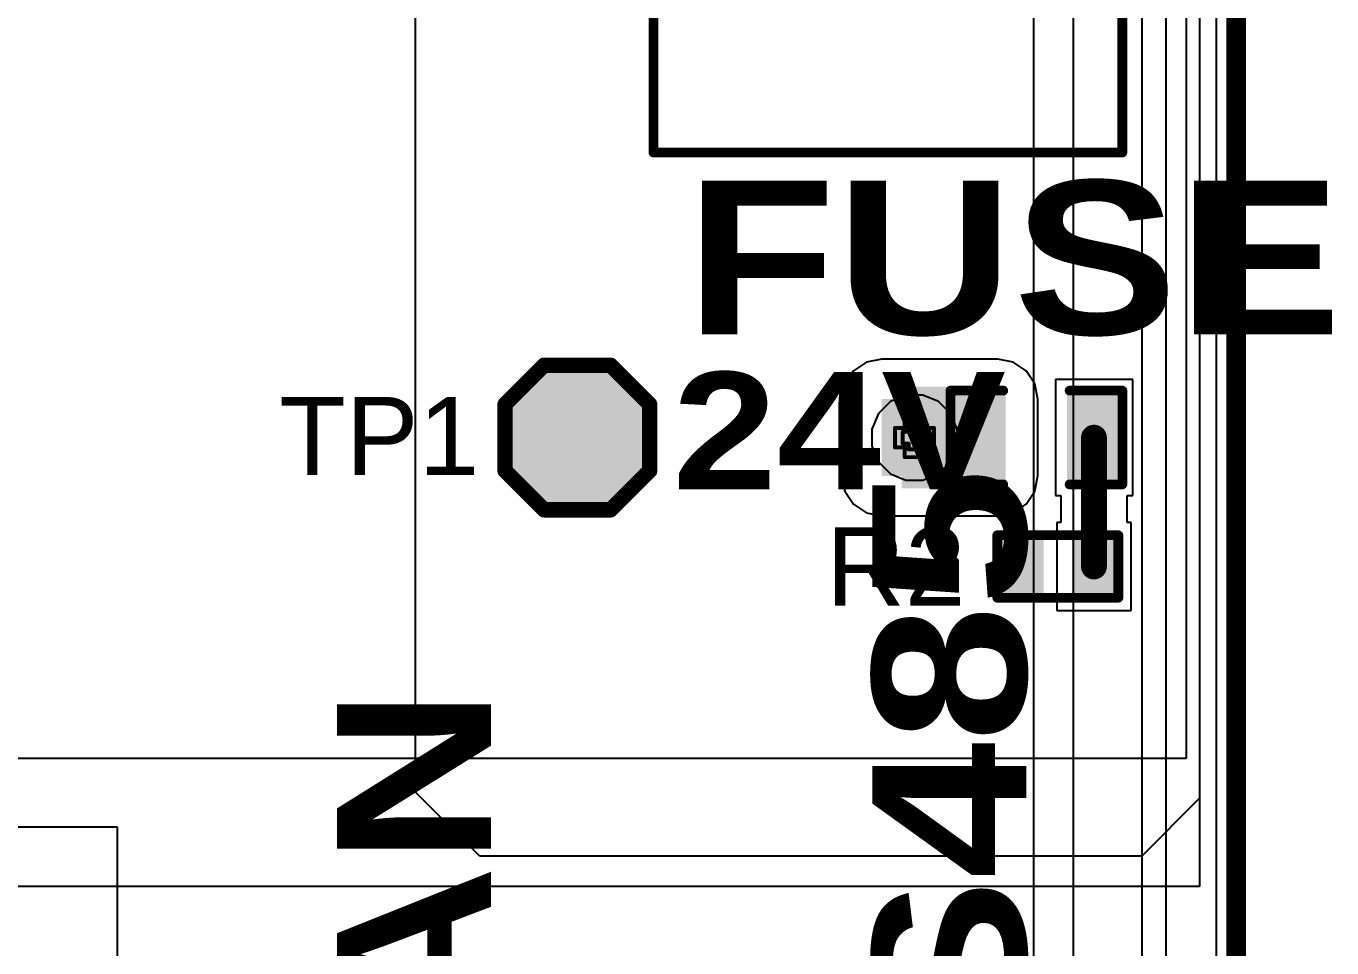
# Model space of a CAD drawing. Header units: inches. Extents: x -3 to 5259, y -3 to 5282.
# Drawn here: x 131.54 to 148.52, y 31.83 to 43.81 of the extents above; entities that cross this region are included whole.
import ezdxf

# ---------------------------------------------------------------- set-up
doc = ezdxf.new("R2010")
doc.units = ezdxf.units.IN
for name, color, linetype in [('Board Outline', 216, 'Continuous'), ('Bottom Layer', 5, 'Continuous'), ('Bottom Solder', 6, 'Continuous'), ('Drill Drawing', 1, 'Continuous'), ('Layer 1', 16, 'Continuous'), ('Layer 2', 76, 'Continuous'), ('Multi-Layer', 9, 'Continuous'), ('Pad Holes', 156, 'Continuous'), ('Top Layer', 1, 'Continuous'), ('Top Overlay', 2, 'Continuous'), ('Top Paste', 8, 'Continuous'), ('Top Solder', 216, 'Continuous'), ('Via Holes', 16, 'Continuous')]:
    doc.layers.add(name, color=color, linetype=linetype)
doc.styles.add('Arial', font='', dxfattribs={"height": 0.2})
doc.styles.add('Arial Black_Bold', font='', dxfattribs={"height": 0.2})
doc.styles.get('Arial').set_extended_font_data('Arial')
doc.styles.get('Arial Black_Bold').set_extended_font_data('Arial Black', bold=True)

# ---------------------------------------------------------------- blocks, each defined once
blk = doc.blocks.new('T__________30')
at = {"layer": 'Top Layer'}
blk.add_hatch(color=1, dxfattribs=at).paths.add_polyline_path([(0.381, 0.762), (-0.381, 0.762), (-0.762, 0.381), (-0.762, -0.381), (-0.381, -0.762), (0.381, -0.762), (0.762, -0.381), (0.762, 0.381)])
at = {"layer": 'Top Paste'}
blk.add_hatch(color=8, dxfattribs=at).paths.add_polyline_path([(0.381, 0.762), (-0.381, 0.762), (-0.762, 0.381), (-0.762, -0.381), (-0.381, -0.762), (0.381, -0.762), (0.762, -0.381), (0.762, 0.381)])
at = {"layer": 'Top Solder'}
blk.add_hatch(color=216, dxfattribs=at).paths.add_polyline_path([(0.432, 0.864), (-0.432, 0.864), (-0.864, 0.432), (-0.864, -0.432), (-0.432, -0.864), (0.432, -0.864), (0.864, -0.432), (0.864, 0.432)])
at = {"layer": 'Top Overlay'}
for points in [[(-0.94, 0.432, 0.2, 0.2, 0), (-0.432, 0.94, 0.2, 0.2, 0)], [(-0.432, 0.94, 0.2, 0.2, 0), (0.432, 0.94, 0.2, 0.2, 0)], [(0.432, 0.94, 0.2, 0.2, 0), (0.94, 0.432, 0.2, 0.2, 0)], [(-0.94, -0.432, 0.2, 0.2, 0), (-0.94, 0.432, 0.2, 0.2, 0)], [(0.94, -0.432, 0.2, 0.2, 0), (0.94, 0.432, 0.2, 0.2, 0)], [(-0.94, -0.432, 0.2, 0.2, 0), (-0.432, -0.94, 0.2, 0.2, 0)], [(0.432, -0.94, 0.2, 0.2, 0), (0.94, -0.432, 0.2, 0.2, 0)], [(-0.432, -0.94, 0.2, 0.2, 0), (0.432, -0.94, 0.2, 0.2, 0)]]:
    blk.add_lwpolyline(points, format="xyseb", dxfattribs=at)
for points in [[(-0.482, 0.94, 0.1, 0.1, 1), (-0.382, 0.94, 0.1, 0.1, 1)], [(-0.482, 0.94, 0.1, 0.1, 1), (-0.382, 0.94, 0.1, 0.1, 1)], [(0.382, 0.94, 0.1, 0.1, 1), (0.482, 0.94, 0.1, 0.1, 1)], [(0.382, 0.94, 0.1, 0.1, 1), (0.482, 0.94, 0.1, 0.1, 1)], [(-0.99, 0.432, 0.1, 0.1, 1), (-0.89, 0.432, 0.1, 0.1, 1)], [(-0.99, 0.432, 0.1, 0.1, 1), (-0.89, 0.432, 0.1, 0.1, 1)], [(0.89, 0.432, 0.1, 0.1, 1), (0.99, 0.432, 0.1, 0.1, 1)], [(0.89, 0.432, 0.1, 0.1, 1), (0.99, 0.432, 0.1, 0.1, 1)], [(-0.99, -0.432, 0.1, 0.1, 1), (-0.89, -0.432, 0.1, 0.1, 1)], [(-0.99, -0.432, 0.1, 0.1, 1), (-0.89, -0.432, 0.1, 0.1, 1)], [(0.89, -0.432, 0.1, 0.1, 1), (0.99, -0.432, 0.1, 0.1, 1)], [(0.89, -0.432, 0.1, 0.1, 1), (0.99, -0.432, 0.1, 0.1, 1)], [(-0.482, -0.94, 0.1, 0.1, 1), (-0.382, -0.94, 0.1, 0.1, 1)], [(-0.482, -0.94, 0.1, 0.1, 1), (-0.382, -0.94, 0.1, 0.1, 1)], [(0.382, -0.94, 0.1, 0.1, 1), (0.482, -0.94, 0.1, 0.1, 1)], [(0.382, -0.94, 0.1, 0.1, 1), (0.482, -0.94, 0.1, 0.1, 1)]]:
    blk.add_lwpolyline(points, format="xyseb", close=True, dxfattribs=at)
blk = doc.blocks.new('R___0402_158')
at = {"layer": 'Top Layer'}
for points in [[(-0.699, -0.318), (-0.699, 0.318), (-0.241, 0.318), (-0.241, -0.318)], [(0.241, -0.318), (0.241, 0.318), (0.699, 0.318), (0.699, -0.318)]]:
    blk.add_hatch(color=1, dxfattribs=at).paths.add_polyline_path(points)
at = {"layer": 'Top Paste'}
for points in [[(-0.699, -0.318), (-0.699, 0.318), (-0.241, 0.318), (-0.241, -0.318)], [(0.241, -0.318), (0.241, 0.318), (0.699, 0.318), (0.699, -0.318)]]:
    blk.add_hatch(color=8, dxfattribs=at).paths.add_polyline_path(points)
at = {"layer": 'Top Solder'}
for points in [[(-0.754, -0.373), (-0.754, 0.373), (-0.186, 0.373), (-0.186, -0.373)], [(0.186, -0.373), (0.186, 0.373), (0.754, 0.373), (0.754, -0.373)]]:
    blk.add_hatch(color=216, dxfattribs=at).paths.add_polyline_path(points)
at = {"layer": 'Top Overlay'}
for points in [[(-0.787, 0.406, 0.127, 0.127, 0), (0.787, 0.406, 0.127, 0.127, 0)], [(-0.787, -0.406, 0.127, 0.127, 0), (-0.787, 0.406, 0.127, 0.127, 0)], [(0.787, -0.406, 0.127, 0.127, 0), (0.787, 0.406, 0.127, 0.127, 0)], [(-0.787, -0.406, 0.127, 0.127, 0), (0.787, -0.406, 0.127, 0.127, 0)], [(-0.813, -0.432, 0.00323, 0.00323, 0), (0.813, -0.432, 0.00323, 0.00323, 0)]]:
    blk.add_lwpolyline(points, format="xyseb", dxfattribs=at)
for points in [[(-0.819, 0.406, 0.0635, 0.0635, 1), (-0.756, 0.406, 0.0635, 0.0635, 1)], [(-0.819, 0.406, 0.0635, 0.0635, 1), (-0.756, 0.406, 0.0635, 0.0635, 1)], [(0.756, 0.406, 0.0635, 0.0635, 1), (0.819, 0.406, 0.0635, 0.0635, 1)], [(0.756, 0.406, 0.0635, 0.0635, 1), (0.819, 0.406, 0.0635, 0.0635, 1)], [(-0.819, -0.406, 0.0635, 0.0635, 1), (-0.756, -0.406, 0.0635, 0.0635, 1)], [(-0.819, -0.406, 0.0635, 0.0635, 1), (-0.756, -0.406, 0.0635, 0.0635, 1)], [(-0.814, -0.432, 0.00161, 0.00161, 1), (-0.812, -0.432, 0.00161, 0.00161, 1)], [(0.756, -0.406, 0.0635, 0.0635, 1), (0.819, -0.406, 0.0635, 0.0635, 1)], [(0.756, -0.406, 0.0635, 0.0635, 1), (0.819, -0.406, 0.0635, 0.0635, 1)], [(0.812, -0.432, 0.00161, 0.00161, 1), (0.814, -0.432, 0.00161, 0.00161, 1)]]:
    blk.add_lwpolyline(points, format="xyseb", close=True, dxfattribs=at)
blk = doc.blocks.new('LED_0603_176')
at = {"layer": 'Top Layer'}
for points in [[(-1, 0.5), (-0.5, 0.5), (-0.5, -0.5), (-1, -0.5)], [(0.5, 0.5), (1, 0.5), (1, -0.5), (0.5, -0.5)]]:
    blk.add_hatch(color=1, dxfattribs=at).paths.add_polyline_path(points)
at = {"layer": 'Top Overlay'}
blk.add_hatch(color=2, dxfattribs=at).paths.add_polyline_path([(1.118, -0.66), (1.753, -0.66), (1.753, 0.66), (1.118, 0.66)])
at = {"layer": 'Top Paste'}
for points in [[(-1, 0.5), (-0.5, 0.5), (-0.5, -0.5), (-1, -0.5)], [(0.5, 0.5), (1, 0.5), (1, -0.5), (0.5, -0.5)]]:
    blk.add_hatch(color=8, dxfattribs=at).paths.add_polyline_path(points)
at = {"layer": 'Top Solder'}
for points in [[(-1.102, 0.602), (-0.398, 0.602), (-0.398, -0.602), (-1.102, -0.602)], [(0.398, 0.602), (1.102, 0.602), (1.102, -0.602), (0.398, -0.602)]]:
    blk.add_hatch(color=216, dxfattribs=at).paths.add_polyline_path(points)
at = {"layer": 'Top Overlay'}
for points in [[(-0.432, 0.61, 0.127, 0.127, 0), (-1.118, 0.61, 0.127, 0.127, 0)], [(-1.118, 0.61, 0.127, 0.127, 0), (-1.118, -0.61, 0.127, 0.127, 0)], [(1.118, 0.61, 0.127, 0.127, 0), (0.432, 0.61, 0.127, 0.127, 0)], [(1.118, 0.61, 0.127, 0.127, 0), (1.118, -0.61, 0.127, 0.127, 0)], [(-0.432, -0.61, 0.127, 0.127, 0), (-1.118, -0.61, 0.127, 0.127, 0)], [(1.118, -0.61, 0.127, 0.127, 0), (0.432, -0.61, 0.127, 0.127, 0)]]:
    blk.add_lwpolyline(points, format="xyseb", dxfattribs=at)
for points in [[(-1.149, 0.61, 0.0635, 0.0635, 1), (-1.086, 0.61, 0.0635, 0.0635, 1)], [(-1.149, 0.61, 0.0635, 0.0635, 1), (-1.086, 0.61, 0.0635, 0.0635, 1)], [(-0.464, 0.61, 0.0635, 0.0635, 1), (-0.4, 0.61, 0.0635, 0.0635, 1)], [(0.4, 0.61, 0.0635, 0.0635, 1), (0.464, 0.61, 0.0635, 0.0635, 1)], [(1.086, 0.61, 0.0635, 0.0635, 1), (1.149, 0.61, 0.0635, 0.0635, 1)], [(1.086, 0.61, 0.0635, 0.0635, 1), (1.149, 0.61, 0.0635, 0.0635, 1)], [(-1.149, -0.61, 0.0635, 0.0635, 1), (-1.086, -0.61, 0.0635, 0.0635, 1)], [(-1.149, -0.61, 0.0635, 0.0635, 1), (-1.086, -0.61, 0.0635, 0.0635, 1)], [(-0.464, -0.61, 0.0635, 0.0635, 1), (-0.4, -0.61, 0.0635, 0.0635, 1)], [(0.4, -0.61, 0.0635, 0.0635, 1), (0.464, -0.61, 0.0635, 0.0635, 1)], [(1.086, -0.61, 0.0635, 0.0635, 1), (1.149, -0.61, 0.0635, 0.0635, 1)], [(1.086, -0.61, 0.0635, 0.0635, 1), (1.149, -0.61, 0.0635, 0.0635, 1)]]:
    blk.add_lwpolyline(points, format="xyseb", close=True, dxfattribs=at)
blk = doc.blocks.new('178_6165_0002_193')
at = {"layer": 'Bottom Layer'}
blk.add_hatch(color=5, dxfattribs=at).paths.add_polyline_path([(-7.5, 2.35), (-5.3, 2.35), (-5.3, 0.15), (-7.5, 0.15)])
h = blk.add_hatch(color=5, dxfattribs=at)
edge = h.paths.add_edge_path()
edge.add_arc((-2.9, 1.25), 1.1, 0, 360)
h = blk.add_hatch(color=5, dxfattribs=at)
edge = h.paths.add_edge_path()
edge.add_arc((2.9, 1.25), 1.1, 0, 360)
h = blk.add_hatch(color=5, dxfattribs=at)
edge = h.paths.add_edge_path()
edge.add_arc((6.4, 1.25), 1.1, 0, 360)
h = blk.add_hatch(color=5, dxfattribs=at)
edge = h.paths.add_edge_path()
edge.add_arc((-6.4, -1.25), 1.1, 0, 360)
h = blk.add_hatch(color=5, dxfattribs=at)
edge = h.paths.add_edge_path()
edge.add_arc((-2.9, -1.25), 1.1, 0, 360)
h = blk.add_hatch(color=5, dxfattribs=at)
edge = h.paths.add_edge_path()
edge.add_arc((2.9, -1.25), 1.1, 0, 360)
h = blk.add_hatch(color=5, dxfattribs=at)
edge = h.paths.add_edge_path()
edge.add_arc((6.4, -1.25), 1.1, 0, 360)
at = {"layer": 'Bottom Solder'}
blk.add_hatch(color=6, dxfattribs=at).paths.add_polyline_path([(-7.551, 2.401), (-5.249, 2.401), (-5.249, 0.099), (-7.551, 0.099)])
h = blk.add_hatch(color=6, dxfattribs=at)
edge = h.paths.add_edge_path()
edge.add_arc((-2.9, 1.25), 1.151, 0, 360)
h = blk.add_hatch(color=6, dxfattribs=at)
edge = h.paths.add_edge_path()
edge.add_arc((2.9, 1.25), 1.151, 0, 360)
h = blk.add_hatch(color=6, dxfattribs=at)
edge = h.paths.add_edge_path()
edge.add_arc((6.4, 1.25), 1.151, 0, 360)
h = blk.add_hatch(color=6, dxfattribs=at)
edge = h.paths.add_edge_path()
edge.add_arc((0, 0), 0.102, 0, 360)
h = blk.add_hatch(color=6, dxfattribs=at)
edge = h.paths.add_edge_path()
edge.add_arc((-6.4, -1.25), 1.151, 0, 360)
h = blk.add_hatch(color=6, dxfattribs=at)
edge = h.paths.add_edge_path()
edge.add_arc((-2.9, -1.25), 1.151, 0, 360)
h = blk.add_hatch(color=6, dxfattribs=at)
edge = h.paths.add_edge_path()
edge.add_arc((2.9, -1.25), 1.151, 0, 360)
h = blk.add_hatch(color=6, dxfattribs=at)
edge = h.paths.add_edge_path()
edge.add_arc((6.4, -1.25), 1.151, 0, 360)
at = {"layer": 'Layer 1'}
blk.add_hatch(color=16, dxfattribs=at).paths.add_polyline_path([(-7.5, 2.35), (-5.3, 2.35), (-5.3, 0.15), (-7.5, 0.15)])
h = blk.add_hatch(color=16, dxfattribs=at)
edge = h.paths.add_edge_path()
edge.add_arc((-2.9, 1.25), 1.1, 0, 360)
h = blk.add_hatch(color=16, dxfattribs=at)
edge = h.paths.add_edge_path()
edge.add_arc((2.9, 1.25), 1.1, 0, 360)
h = blk.add_hatch(color=16, dxfattribs=at)
edge = h.paths.add_edge_path()
edge.add_arc((6.4, 1.25), 1.1, 0, 360)
h = blk.add_hatch(color=16, dxfattribs=at)
edge = h.paths.add_edge_path()
edge.add_arc((-6.4, -1.25), 1.1, 0, 360)
h = blk.add_hatch(color=16, dxfattribs=at)
edge = h.paths.add_edge_path()
edge.add_arc((-2.9, -1.25), 1.1, 0, 360)
h = blk.add_hatch(color=16, dxfattribs=at)
edge = h.paths.add_edge_path()
edge.add_arc((2.9, -1.25), 1.1, 0, 360)
h = blk.add_hatch(color=16, dxfattribs=at)
edge = h.paths.add_edge_path()
edge.add_arc((6.4, -1.25), 1.1, 0, 360)
at = {"layer": 'Layer 2'}
blk.add_hatch(color=76, dxfattribs=at).paths.add_polyline_path([(-7.5, 2.35), (-5.3, 2.35), (-5.3, 0.15), (-7.5, 0.15)])
h = blk.add_hatch(color=76, dxfattribs=at)
edge = h.paths.add_edge_path()
edge.add_arc((-2.9, 1.25), 1.1, 0, 360)
h = blk.add_hatch(color=76, dxfattribs=at)
edge = h.paths.add_edge_path()
edge.add_arc((2.9, 1.25), 1.1, 0, 360)
h = blk.add_hatch(color=76, dxfattribs=at)
edge = h.paths.add_edge_path()
edge.add_arc((6.4, 1.25), 1.1, 0, 360)
h = blk.add_hatch(color=76, dxfattribs=at)
edge = h.paths.add_edge_path()
edge.add_arc((-6.4, -1.25), 1.1, 0, 360)
h = blk.add_hatch(color=76, dxfattribs=at)
edge = h.paths.add_edge_path()
edge.add_arc((-2.9, -1.25), 1.1, 0, 360)
h = blk.add_hatch(color=76, dxfattribs=at)
edge = h.paths.add_edge_path()
edge.add_arc((2.9, -1.25), 1.1, 0, 360)
h = blk.add_hatch(color=76, dxfattribs=at)
edge = h.paths.add_edge_path()
edge.add_arc((6.4, -1.25), 1.1, 0, 360)
at = {"layer": 'Multi-Layer'}
blk.add_hatch(color=9, dxfattribs=at).paths.add_polyline_path([(-7.5, 2.35), (-5.3, 2.35), (-5.3, 0.15), (-7.5, 0.15)])
h = blk.add_hatch(color=9, dxfattribs=at)
edge = h.paths.add_edge_path()
edge.add_arc((-2.9, 1.25), 1.1, 0, 360)
h = blk.add_hatch(color=9, dxfattribs=at)
edge = h.paths.add_edge_path()
edge.add_arc((2.9, 1.25), 1.1, 0, 360)
h = blk.add_hatch(color=9, dxfattribs=at)
edge = h.paths.add_edge_path()
edge.add_arc((6.4, 1.25), 1.1, 0, 360)
h = blk.add_hatch(color=9, dxfattribs=at)
edge = h.paths.add_edge_path()
edge.add_arc((-6.4, -1.25), 1.1, 0, 360)
h = blk.add_hatch(color=9, dxfattribs=at)
edge = h.paths.add_edge_path()
edge.add_arc((-2.9, -1.25), 1.1, 0, 360)
h = blk.add_hatch(color=9, dxfattribs=at)
edge = h.paths.add_edge_path()
edge.add_arc((2.9, -1.25), 1.1, 0, 360)
h = blk.add_hatch(color=9, dxfattribs=at)
edge = h.paths.add_edge_path()
edge.add_arc((6.4, -1.25), 1.1, 0, 360)
at = {"layer": 'Pad Holes'}
h = blk.add_hatch(color=7, dxfattribs=at)
edge = h.paths.add_edge_path()
edge.add_arc((-6.4, 1.25), 0.75, 0, 360)
h = blk.add_hatch(color=7, dxfattribs=at)
edge = h.paths.add_edge_path()
edge.add_arc((-2.9, 1.25), 0.75, 0, 360)
h = blk.add_hatch(color=7, dxfattribs=at)
edge = h.paths.add_edge_path()
edge.add_arc((2.9, 1.25), 0.75, 0, 360)
h = blk.add_hatch(color=7, dxfattribs=at)
edge = h.paths.add_edge_path()
edge.add_arc((6.4, 1.25), 0.75, 0, 360)
h = blk.add_hatch(color=7, dxfattribs=at)
edge = h.paths.add_edge_path()
edge.add_arc((0, 0), 1.25, 0, 360)
h = blk.add_hatch(color=7, dxfattribs=at)
edge = h.paths.add_edge_path()
edge.add_arc((-6.4, -1.25), 0.75, 0, 360)
h = blk.add_hatch(color=7, dxfattribs=at)
edge = h.paths.add_edge_path()
edge.add_arc((-2.9, -1.25), 0.75, 0, 360)
h = blk.add_hatch(color=7, dxfattribs=at)
edge = h.paths.add_edge_path()
edge.add_arc((2.9, -1.25), 0.75, 0, 360)
h = blk.add_hatch(color=7, dxfattribs=at)
edge = h.paths.add_edge_path()
edge.add_arc((6.4, -1.25), 0.75, 0, 360)
at = {"layer": 'Top Layer'}
blk.add_hatch(color=1, dxfattribs=at).paths.add_polyline_path([(-7.5, 2.35), (-5.3, 2.35), (-5.3, 0.15), (-7.5, 0.15)])
h = blk.add_hatch(color=1, dxfattribs=at)
edge = h.paths.add_edge_path()
edge.add_arc((-2.9, 1.25), 1.1, 0, 360)
h = blk.add_hatch(color=1, dxfattribs=at)
edge = h.paths.add_edge_path()
edge.add_arc((2.9, 1.25), 1.1, 0, 360)
h = blk.add_hatch(color=1, dxfattribs=at)
edge = h.paths.add_edge_path()
edge.add_arc((6.4, 1.25), 1.1, 0, 360)
h = blk.add_hatch(color=1, dxfattribs=at)
edge = h.paths.add_edge_path()
edge.add_arc((-6.4, -1.25), 1.1, 0, 360)
h = blk.add_hatch(color=1, dxfattribs=at)
edge = h.paths.add_edge_path()
edge.add_arc((-2.9, -1.25), 1.1, 0, 360)
h = blk.add_hatch(color=1, dxfattribs=at)
edge = h.paths.add_edge_path()
edge.add_arc((2.9, -1.25), 1.1, 0, 360)
h = blk.add_hatch(color=1, dxfattribs=at)
edge = h.paths.add_edge_path()
edge.add_arc((6.4, -1.25), 1.1, 0, 360)
at = {"layer": 'Top Solder'}
blk.add_hatch(color=216, dxfattribs=at).paths.add_polyline_path([(-7.551, 2.401), (-5.249, 2.401), (-5.249, 0.099), (-7.551, 0.099)])
h = blk.add_hatch(color=216, dxfattribs=at)
edge = h.paths.add_edge_path()
edge.add_arc((-2.9, 1.25), 1.151, 0, 360)
h = blk.add_hatch(color=216, dxfattribs=at)
edge = h.paths.add_edge_path()
edge.add_arc((2.9, 1.25), 1.151, 0, 360)
h = blk.add_hatch(color=216, dxfattribs=at)
edge = h.paths.add_edge_path()
edge.add_arc((6.4, 1.25), 1.151, 0, 360)
h = blk.add_hatch(color=216, dxfattribs=at)
edge = h.paths.add_edge_path()
edge.add_arc((0, 0), 0.102, 0, 360)
h = blk.add_hatch(color=216, dxfattribs=at)
edge = h.paths.add_edge_path()
edge.add_arc((-6.4, -1.25), 1.151, 0, 360)
h = blk.add_hatch(color=216, dxfattribs=at)
edge = h.paths.add_edge_path()
edge.add_arc((-2.9, -1.25), 1.151, 0, 360)
h = blk.add_hatch(color=216, dxfattribs=at)
edge = h.paths.add_edge_path()
edge.add_arc((2.9, -1.25), 1.151, 0, 360)
h = blk.add_hatch(color=216, dxfattribs=at)
edge = h.paths.add_edge_path()
edge.add_arc((6.4, -1.25), 1.151, 0, 360)
at = {"layer": 'Top Overlay'}
for points in [[(-10.033, -3.048, 0.127, 0.127, 0), (-10.033, 3.048, 0.127, 0.127, 0)], [(10.033, 3.048, 0.127, 0.127, 0), (-10.033, 3.048, 0.127, 0.127, 0)], [(10.033, -3.048, 0.127, 0.127, 0), (10.033, 3.048, 0.127, 0.127, 0)], [(10.033, -3.048, 0.127, 0.127, 0), (-10.033, -3.048, 0.127, 0.127, 0)]]:
    blk.add_lwpolyline(points, format="xyseb", dxfattribs=at)
for points in [[(-10.065, 3.048, 0.0635, 0.0635, 1), (-10.001, 3.048, 0.0635, 0.0635, 1)], [(-10.065, 3.048, 0.0635, 0.0635, 1), (-10.001, 3.048, 0.0635, 0.0635, 1)], [(10.001, 3.048, 0.0635, 0.0635, 1), (10.065, 3.048, 0.0635, 0.0635, 1)], [(10.001, 3.048, 0.0635, 0.0635, 1), (10.065, 3.048, 0.0635, 0.0635, 1)], [(-10.065, -3.048, 0.0635, 0.0635, 1), (-10.001, -3.048, 0.0635, 0.0635, 1)], [(-10.065, -3.048, 0.0635, 0.0635, 1), (-10.001, -3.048, 0.0635, 0.0635, 1)], [(10.001, -3.048, 0.0635, 0.0635, 1), (10.065, -3.048, 0.0635, 0.0635, 1)], [(10.001, -3.048, 0.0635, 0.0635, 1), (10.065, -3.048, 0.0635, 0.0635, 1)]]:
    blk.add_lwpolyline(points, format="xyseb", close=True, dxfattribs=at)
at = {"layer": 'Top Overlay', "style": 'Arial'}
blk.add_text('1', height=0.8, dxfattribs=at).set_placement((-8.128, 1.041))

msp = doc.modelspace()

# ---------------------------------------------------------------- hatches: boundary and pattern name
at = {"layer": 'Bottom Layer'}
h = msp.add_hatch(color=5, dxfattribs=at)
edge = h.paths.add_edge_path()
edge.add_arc((143.095, 38.46), 0.3, 0, 360)
at = {"layer": 'Bottom Solder'}
h = msp.add_hatch(color=6, dxfattribs=at)
edge = h.paths.add_edge_path()
edge.add_arc((143.095, 38.46), 0.402, 0, 360)
at = {"layer": 'Layer 1'}
h = msp.add_hatch(color=16, dxfattribs=at)
edge = h.paths.add_edge_path()
edge.add_arc((143.095, 38.46), 0.3, 0, 360)
at = {"layer": 'Layer 2'}
h = msp.add_hatch(color=76, dxfattribs=at)
edge = h.paths.add_edge_path()
edge.add_arc((143.095, 38.46), 0.3, 0, 360)
at = {"layer": 'Top Layer'}
msp.add_hatch(color=1, dxfattribs=at).paths.add_polyline_path([(142.668, 37.962), (144.18, 37.962), (144.18, 38.962), (142.668, 38.962)])
h = msp.add_hatch(color=1, dxfattribs=at)
edge = h.paths.add_edge_path()
edge.add_arc((143.095, 38.46), 0.3, 0, 360)
at = {"layer": 'Top Solder'}
h = msp.add_hatch(color=216, dxfattribs=at)
edge = h.paths.add_edge_path()
edge.add_arc((143.095, 38.46), 0.402, 0, 360)
at = {"layer": 'Via Holes'}
h = msp.add_hatch(color=7, dxfattribs=at)
edge = h.paths.add_edge_path()
edge.add_arc((143.095, 38.46), 0.15, 0, 360)

# ---------------------------------------------------------------- linework, layer by layer
at = {"layer": 'Board Outline'}
msp.add_lwpolyline([(147.278, -2.722, 0.254, 0.254, 0), (147.278, 107.278, 0.254, 0.254, 0)], format="xyseb", dxfattribs=at)
at = {"layer": 'Bottom Layer'}
for p, q in [((146.362, 99.407), (146.362, 5.17)), ((146.05, 99.196), (146.05, 5.375))]:
    msp.add_line(p, q, dxfattribs=at)
at = {"layer": 'Drill Drawing'}
for points in [[(142.968, 38.587, 0.0508, 0.0508, 0), (142.968, 38.714, 0.0508, 0.0508, 0)], [(142.968, 38.714, 0.0508, 0.0508, 0), (143.222, 38.714, 0.0508, 0.0508, 0)], [(143.222, 38.587, 0.0508, 0.0508, 0), (143.222, 38.714, 0.0508, 0.0508, 0)], [(142.841, 38.333, 0.0508, 0.0508, 0), (142.841, 38.587, 0.0508, 0.0508, 0)], [(142.841, 38.587, 0.0508, 0.0508, 0), (142.968, 38.587, 0.0508, 0.0508, 0)], [(142.942, 38.383, 0.0508, 0.0508, 0), (142.942, 38.536, 0.0508, 0.0508, 0)], [(142.942, 38.536, 0.0508, 0.0508, 0), (143.018, 38.536, 0.0508, 0.0508, 0)], [(143.018, 38.536, 0.0508, 0.0508, 0), (143.018, 38.612, 0.0508, 0.0508, 0)], [(143.018, 38.612, 0.0508, 0.0508, 0), (143.171, 38.612, 0.0508, 0.0508, 0)], [(143.171, 38.536, 0.0508, 0.0508, 0), (143.171, 38.612, 0.0508, 0.0508, 0)], [(143.171, 38.536, 0.0508, 0.0508, 0), (143.247, 38.536, 0.0508, 0.0508, 0)], [(143.222, 38.587, 0.0508, 0.0508, 0), (143.349, 38.587, 0.0508, 0.0508, 0)], [(143.247, 38.383, 0.0508, 0.0508, 0), (143.247, 38.536, 0.0508, 0.0508, 0)], [(143.349, 38.333, 0.0508, 0.0508, 0), (143.349, 38.587, 0.0508, 0.0508, 0)], [(142.942, 38.383, 0.0508, 0.0508, 0), (143.018, 38.383, 0.0508, 0.0508, 0)], [(143.018, 38.307, 0.0508, 0.0508, 0), (143.018, 38.383, 0.0508, 0.0508, 0)], [(143.171, 38.383, 0.0508, 0.0508, 0), (143.247, 38.383, 0.0508, 0.0508, 0)], [(143.171, 38.307, 0.0508, 0.0508, 0), (143.171, 38.383, 0.0508, 0.0508, 0)], [(142.841, 38.333, 0.0508, 0.0508, 0), (142.968, 38.333, 0.0508, 0.0508, 0)], [(142.968, 38.206, 0.0508, 0.0508, 0), (142.968, 38.333, 0.0508, 0.0508, 0)], [(142.968, 38.206, 0.0508, 0.0508, 0), (143.222, 38.206, 0.0508, 0.0508, 0)], [(143.018, 38.307, 0.0508, 0.0508, 0), (143.171, 38.307, 0.0508, 0.0508, 0)], [(143.222, 38.333, 0.0508, 0.0508, 0), (143.349, 38.333, 0.0508, 0.0508, 0)], [(143.222, 38.206, 0.0508, 0.0508, 0), (143.222, 38.333, 0.0508, 0.0508, 0)]]:
    msp.add_lwpolyline(points, format="xyseb", dxfattribs=at)
for points in [[(142.955, 38.714, 0.0254, 0.0254, 1), (142.98, 38.714, 0.0254, 0.0254, 1)], [(142.955, 38.714, 0.0254, 0.0254, 1), (142.98, 38.714, 0.0254, 0.0254, 1)], [(143.209, 38.714, 0.0254, 0.0254, 1), (143.234, 38.714, 0.0254, 0.0254, 1)], [(143.209, 38.714, 0.0254, 0.0254, 1), (143.234, 38.714, 0.0254, 0.0254, 1)], [(142.828, 38.587, 0.0254, 0.0254, 1), (142.853, 38.587, 0.0254, 0.0254, 1)], [(142.828, 38.587, 0.0254, 0.0254, 1), (142.853, 38.587, 0.0254, 0.0254, 1)], [(142.929, 38.536, 0.0254, 0.0254, 1), (142.955, 38.536, 0.0254, 0.0254, 1)], [(142.929, 38.536, 0.0254, 0.0254, 1), (142.955, 38.536, 0.0254, 0.0254, 1)], [(142.955, 38.587, 0.0254, 0.0254, 1), (142.98, 38.587, 0.0254, 0.0254, 1)], [(142.955, 38.587, 0.0254, 0.0254, 1), (142.98, 38.587, 0.0254, 0.0254, 1)], [(143.006, 38.612, 0.0254, 0.0254, 1), (143.031, 38.612, 0.0254, 0.0254, 1)], [(143.006, 38.612, 0.0254, 0.0254, 1), (143.031, 38.612, 0.0254, 0.0254, 1)], [(143.006, 38.536, 0.0254, 0.0254, 1), (143.031, 38.536, 0.0254, 0.0254, 1)], [(143.006, 38.536, 0.0254, 0.0254, 1), (143.031, 38.536, 0.0254, 0.0254, 1)], [(143.158, 38.612, 0.0254, 0.0254, 1), (143.183, 38.612, 0.0254, 0.0254, 1)], [(143.158, 38.612, 0.0254, 0.0254, 1), (143.183, 38.612, 0.0254, 0.0254, 1)], [(143.158, 38.536, 0.0254, 0.0254, 1), (143.183, 38.536, 0.0254, 0.0254, 1)], [(143.158, 38.536, 0.0254, 0.0254, 1), (143.183, 38.536, 0.0254, 0.0254, 1)], [(143.209, 38.587, 0.0254, 0.0254, 1), (143.234, 38.587, 0.0254, 0.0254, 1)], [(143.209, 38.587, 0.0254, 0.0254, 1), (143.234, 38.587, 0.0254, 0.0254, 1)], [(143.234, 38.536, 0.0254, 0.0254, 1), (143.26, 38.536, 0.0254, 0.0254, 1)], [(143.234, 38.536, 0.0254, 0.0254, 1), (143.26, 38.536, 0.0254, 0.0254, 1)], [(143.336, 38.587, 0.0254, 0.0254, 1), (143.361, 38.587, 0.0254, 0.0254, 1)], [(143.336, 38.587, 0.0254, 0.0254, 1), (143.361, 38.587, 0.0254, 0.0254, 1)], [(142.929, 38.383, 0.0254, 0.0254, 1), (142.955, 38.383, 0.0254, 0.0254, 1)], [(142.929, 38.383, 0.0254, 0.0254, 1), (142.955, 38.383, 0.0254, 0.0254, 1)], [(143.006, 38.383, 0.0254, 0.0254, 1), (143.031, 38.383, 0.0254, 0.0254, 1)], [(143.006, 38.383, 0.0254, 0.0254, 1), (143.031, 38.383, 0.0254, 0.0254, 1)], [(143.158, 38.383, 0.0254, 0.0254, 1), (143.183, 38.383, 0.0254, 0.0254, 1)], [(143.158, 38.383, 0.0254, 0.0254, 1), (143.183, 38.383, 0.0254, 0.0254, 1)], [(143.234, 38.383, 0.0254, 0.0254, 1), (143.26, 38.383, 0.0254, 0.0254, 1)], [(143.234, 38.383, 0.0254, 0.0254, 1), (143.26, 38.383, 0.0254, 0.0254, 1)], [(142.828, 38.333, 0.0254, 0.0254, 1), (142.853, 38.333, 0.0254, 0.0254, 1)], [(142.828, 38.333, 0.0254, 0.0254, 1), (142.853, 38.333, 0.0254, 0.0254, 1)], [(142.955, 38.333, 0.0254, 0.0254, 1), (142.98, 38.333, 0.0254, 0.0254, 1)], [(142.955, 38.333, 0.0254, 0.0254, 1), (142.98, 38.333, 0.0254, 0.0254, 1)], [(142.955, 38.206, 0.0254, 0.0254, 1), (142.98, 38.206, 0.0254, 0.0254, 1)], [(142.955, 38.206, 0.0254, 0.0254, 1), (142.98, 38.206, 0.0254, 0.0254, 1)], [(143.006, 38.307, 0.0254, 0.0254, 1), (143.031, 38.307, 0.0254, 0.0254, 1)], [(143.006, 38.307, 0.0254, 0.0254, 1), (143.031, 38.307, 0.0254, 0.0254, 1)], [(143.158, 38.307, 0.0254, 0.0254, 1), (143.183, 38.307, 0.0254, 0.0254, 1)], [(143.158, 38.307, 0.0254, 0.0254, 1), (143.183, 38.307, 0.0254, 0.0254, 1)], [(143.209, 38.333, 0.0254, 0.0254, 1), (143.234, 38.333, 0.0254, 0.0254, 1)], [(143.209, 38.333, 0.0254, 0.0254, 1), (143.234, 38.333, 0.0254, 0.0254, 1)], [(143.209, 38.206, 0.0254, 0.0254, 1), (143.234, 38.206, 0.0254, 0.0254, 1)], [(143.209, 38.206, 0.0254, 0.0254, 1), (143.234, 38.206, 0.0254, 0.0254, 1)], [(143.336, 38.333, 0.0254, 0.0254, 1), (143.361, 38.333, 0.0254, 0.0254, 1)], [(143.336, 38.333, 0.0254, 0.0254, 1), (143.361, 38.333, 0.0254, 0.0254, 1)]]:
    msp.add_lwpolyline(points, format="xyseb", close=True, dxfattribs=at)
at = {"layer": 'Layer 1'}
for p, q in [((147.019, 107.019), (147.019, -2.463)), ((144.643, 44.221), (144.643, 27.802)), ((145.161, -2.463), (145.161, 44.221))]:
    msp.add_line(p, q, dxfattribs=at)
at = {"layer": 'Layer 2'}
for p, q in [((146.627, 51.359), (146.627, 34.29)), ((142.781, 38.929), (142.625, 38.773)), ((142.984, 39.014), (142.781, 38.929)), ((143.205, 39.014), (142.984, 39.014)), ((143.408, 38.929), (143.205, 39.014)), ((143.564, 38.773), (143.408, 38.929)), ((142.625, 38.773), (142.541, 38.57)), ((143.649, 38.57), (143.564, 38.773)), ((142.541, 38.57), (142.541, 38.349)), ((143.649, 38.349), (143.649, 38.57)), ((142.541, 38.349), (142.625, 38.146)), ((143.564, 38.146), (143.649, 38.349)), ((142.625, 38.146), (142.781, 37.99)), ((143.408, 37.99), (143.564, 38.146)), ((142.781, 37.99), (142.984, 37.906)), ((142.984, 37.906), (143.205, 37.906)), ((143.205, 37.906), (143.408, 37.99)), ((146.627, 34.29), (119.236, 34.29)), ((118.244, 33.4), (132.726, 33.4)), ((132.726, 33.4), (132.726, 30.202))]:
    msp.add_line(p, q, dxfattribs=at)
at = {"layer": 'Top Layer'}
for p, q in [((146.802, 53.315), (146.802, 32.624)), ((146.802, 50.464), (146.802, 33.772)), ((136.608, 33.853), (136.608, 49.882)), ((142.469, 39.44), (142.301, 39.328)), ((142.469, 39.44), (142.301, 39.328)), ((142.668, 39.48), (142.469, 39.44)), ((142.668, 39.48), (142.469, 39.44)), ((144.18, 39.48), (142.668, 39.48)), ((144.18, 39.48), (142.668, 39.48)), ((144.378, 39.44), (144.18, 39.48)), ((144.378, 39.44), (144.18, 39.48)), ((144.546, 39.328), (144.378, 39.44)), ((144.546, 39.328), (144.378, 39.44)), ((142.301, 39.328), (142.189, 39.16)), ((142.301, 39.328), (142.189, 39.16)), ((144.658, 39.16), (144.546, 39.328)), ((144.658, 39.16), (144.546, 39.328)), ((142.189, 39.16), (142.15, 38.962)), ((142.189, 39.16), (142.15, 38.962)), ((144.698, 38.962), (144.658, 39.16)), ((144.698, 38.962), (144.658, 39.16)), ((145.934, 39.216), (144.926, 39.216)), ((144.926, 39.216), (144.926, 37.708)), ((145.934, 39.216), (144.926, 39.216)), ((144.926, 39.216), (144.926, 37.708)), ((145.934, 37.708), (145.934, 39.216)), ((145.934, 37.708), (145.934, 39.216)), ((142.15, 38.962), (142.15, 37.962)), ((142.15, 38.962), (142.15, 37.962)), ((144.698, 37.962), (144.698, 38.962)), ((144.698, 37.962), (144.698, 38.962)), ((142.15, 37.962), (142.189, 37.763)), ((142.15, 37.962), (142.189, 37.763)), ((144.658, 37.763), (144.698, 37.962)), ((144.658, 37.763), (144.698, 37.962)), ((142.189, 37.763), (142.301, 37.595)), ((142.189, 37.763), (142.301, 37.595)), ((144.546, 37.595), (144.658, 37.763)), ((144.546, 37.595), (144.658, 37.763)), ((144.926, 37.708), (144.998, 37.708)), ((144.926, 37.708), (144.998, 37.708)), ((144.998, 37.708), (144.998, 37.357)), ((144.998, 37.708), (144.998, 37.357)), ((145.858, 37.357), (145.858, 37.708)), ((145.858, 37.708), (145.934, 37.708)), ((145.858, 37.357), (145.858, 37.708)), ((145.858, 37.708), (145.934, 37.708)), ((142.301, 37.595), (142.469, 37.483)), ((142.301, 37.595), (142.469, 37.483)), ((144.378, 37.483), (144.546, 37.595)), ((144.378, 37.483), (144.546, 37.595)), ((142.469, 37.483), (142.668, 37.444)), ((142.469, 37.483), (142.668, 37.444)), ((142.668, 37.444), (144.18, 37.444)), ((142.668, 37.444), (144.18, 37.444)), ((144.18, 37.444), (144.378, 37.483)), ((144.18, 37.444), (144.378, 37.483)), ((144.998, 37.357), (144.945, 37.357)), ((144.945, 37.357), (144.945, 36.214)), ((144.998, 37.357), (144.945, 37.357)), ((144.945, 37.357), (144.945, 36.214)), ((145.91, 37.357), (145.858, 37.357)), ((145.91, 37.357), (145.858, 37.357)), ((145.91, 36.214), (145.91, 37.357)), ((145.91, 36.214), (145.91, 37.357)), ((144.945, 36.214), (145.91, 36.214)), ((144.945, 36.214), (145.91, 36.214)), ((137.441, 33.02), (136.608, 33.853)), ((146.802, 33.772), (146.05, 33.02)), ((146.05, 33.02), (137.441, 33.02)), ((146.802, 32.624), (114.486, 32.624))]:
    msp.add_line(p, q, dxfattribs=at)
msp.add_lwpolyline([(145.428, 36.785, 0.336, 0.336, 0), (145.428, 38.46, 0.336, 0.336, 0)], format="xyseb", dxfattribs=at)
for points in [[(145.344, 38.46, 0.168, 0.168, 1), (145.512, 38.46, 0.168, 0.168, 1)], [(145.344, 36.785, 0.168, 0.168, 1), (145.512, 36.785, 0.168, 0.168, 1)]]:
    msp.add_lwpolyline(points, format="xyseb", close=True, dxfattribs=at)

# ---------------------------------------------------------------- block references
for name, p, rotation in [('178_6165_0002_193', (142.749, 52.2), 270), ('LED_0603_176', (144.68, 38.462), 180)]:
    msp.add_blockref(name, p, dxfattribs=dict(rotation=rotation))
for name, p in [('T__________30', (138.711, 38.462)), ('R___0402_158', (144.958, 36.785))]:
    msp.add_blockref(name, p)

# ---------------------------------------------------------------- texts
at = {"layer": 'Top Overlay', "style": 'Arial Black_Bold'}
for s, height, rotation, p in [('FUSE', 2, 360, (140.118, 39.802)), ('24V', 1.524, 360, (139.949, 37.789)), ('RS485', 2, 90, (144.547, 28.282)), ('CAN', 2, 90, (137.586, 28.282))]:
    msp.add_text(s, height=height, rotation=rotation, dxfattribs=at).set_placement(p)
at = {"layer": 'Top Overlay', "style": 'Arial'}
for s, p in [('TP1', (134.832, 37.973)), ('R2', (141.945, 36.277))]:
    msp.add_text(s, height=1.016, dxfattribs=at).set_placement(p)

doc.saveas('drawing.dxf')
